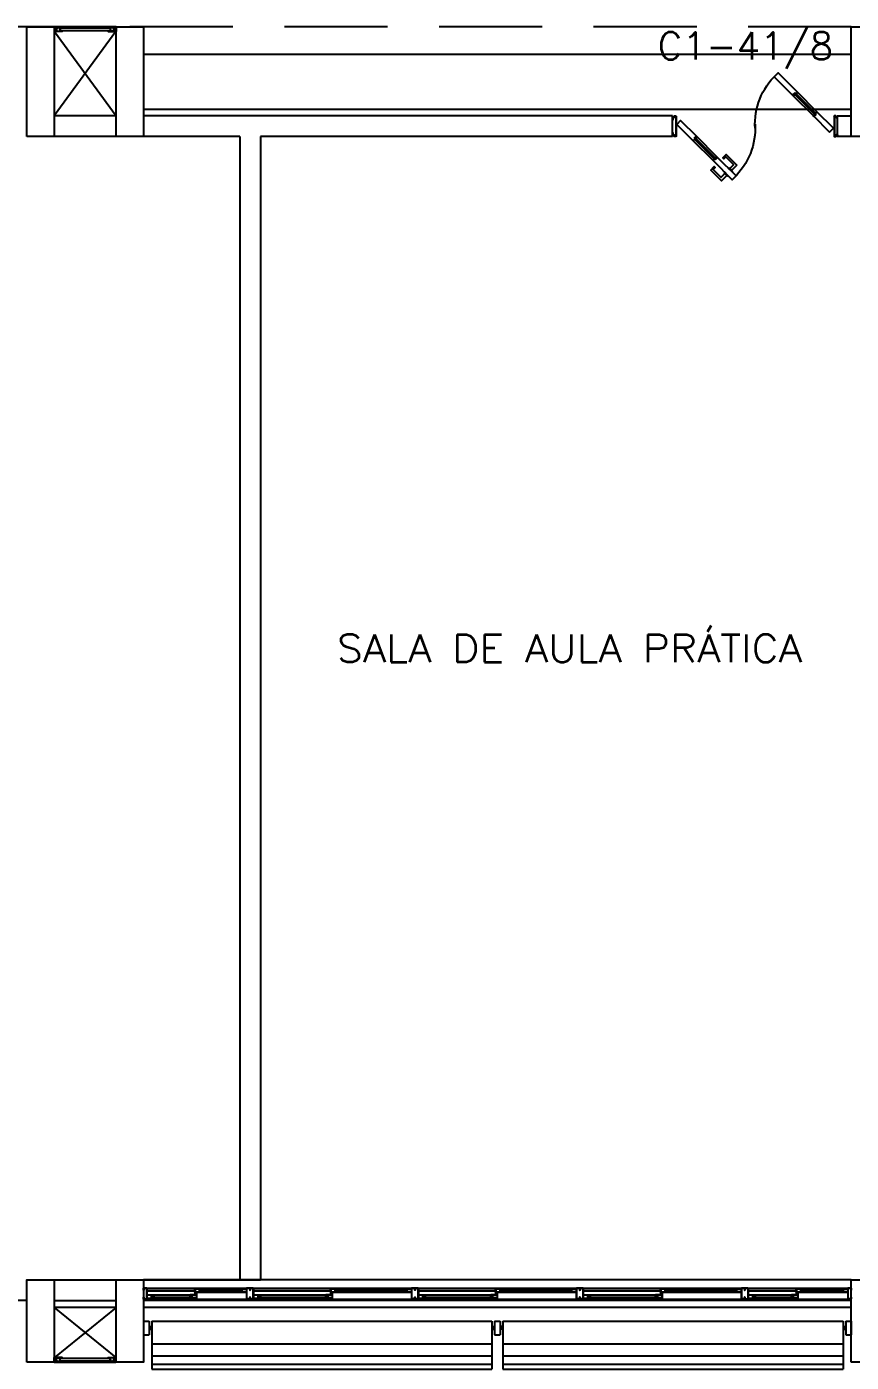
# Model space of a CAD drawing. Header units: millimetres. Extents: x 1887 to 2405, y 1100 to 1335.
# Drawn here: x 2111.56 to 2117.56, y 1165 to 1174.72 of the extents above; entities that cross this region are included whole.
import ezdxf

# ---------------------------------------------------------------- set-up
doc = ezdxf.new("R2010")
doc.units = ezdxf.units.MM
doc.linetypes.add('HIDDEN', pattern=[0.375, 0.25, -0.125])
for name, color, linetype in [('AR- ALV1', 235, 'Continuous'), ('AR-ALV', 2, 'Continuous'), ('AR-BRISES', 1, 'Continuous'), ('AR-ESQ', 1, 'Continuous'), ('AR-ESQ-V', 1, 'Continuous'), ('AR-ESTC', 3, 'Continuous'), ('AR-PEITORIL', 1, 'Continuous'), ('AR-PORTA', 1, 'Continuous'), ('AR-PROJ', 1, 'HIDDEN'), ('AR-SHAFT', 1, 'Continuous'), ('BR-LINHAS', 1, 'Continuous'), ('BR-MONTANTE', 242, 'Continuous'), ('BR-PAINEL', 1, 'Continuous'), ('BR-SUPORTE', 1, 'Continuous'), ('DT-ESQ-BAGUETE-C', 2, 'Continuous'), ('DT-ESQ-BAGUETE-V', 1, 'Continuous'), ('DT-ESQ-CHAPA DOBRADA-V', 1, 'Continuous'), ('DT-ESQ-PERFIL CADEIRA-C', 2, 'Continuous'), ('DT-ESQ-PERFIL CADEIRA-V', 1, 'Continuous'), ('DT-ESQ-PERFIL U SIMPLES-C', 2, 'Continuous'), ('DT-ESQ-PERFIL U-C', 2, 'Continuous'), ('DT-ESQ-PERFIL U-V', 1, 'Continuous'), ('DT-ESQ-VENEZIANA-C', 2, 'Continuous'), ('DT-ESQ-VENEZIANA-V', 2, 'Continuous'), ('DT-ESQ-VIDRO-C', 2, 'Continuous'), ('ENDEREÇO', 2, 'Continuous'), ('maçaneta', 1, 'Continuous'), ('mov', 1, 'Continuous'), ('PM-PERFIL U-C', 2, 'Continuous'), ('PM-VIDRO', 1, 'Continuous'), ('pm1', 2, 'Continuous'), ('pm2', 2, 'Continuous'), ('TEXTO', 2, 'Continuous')]:
    doc.layers.add(name, color=color, linetype=linetype)
doc.styles.add('S16', font='simplex.shx', dxfattribs={"width": 1.1, "height": 0.16})
doc.styles.add('UNB1-100', font='simplex.shx', dxfattribs={"height": 0.2})

# ---------------------------------------------------------------- blocks, each defined once
blk = doc.blocks.new('EF40-P')
at = {"layer": 'DT-ESQ-BAGUETE-C', "color": 2, "ltscale": 0.1}
for points in [[(0.4225, -0.08), (0.409, -0.08), (0.409, -0.0785), (0.422, -0.0785, 0.414214), (0.4225, -0.078), (0.4225, -0.067, 0.414214), (0.422, -0.0665), (0.409, -0.0665), (0.409, -0.065), (0.4225, -0.065, -0.414214), (0.424, -0.0665), (0.424, -0.0785, -0.414214)], [(0.7015, -0.08), (0.715, -0.08), (0.715, -0.0785), (0.702, -0.0785, -0.414214), (0.7015, -0.078), (0.7015, -0.067, -0.414214), (0.702, -0.0665), (0.715, -0.0665), (0.715, -0.065), (0.7015, -0.065, 0.414214), (0.7, -0.0665), (0.7, -0.0785, 0.414214)], [(1.41, -0.08), (1.3965, -0.08), (1.3965, -0.0785), (1.4095, -0.0785, 0.414214), (1.41, -0.078), (1.41, -0.067, 0.414214), (1.4095, -0.0665), (1.3965, -0.0665), (1.3965, -0.065), (1.41, -0.065, -0.414214), (1.4115, -0.0665), (1.4115, -0.0785, -0.414214)], [(1.9015, -0.08), (1.915, -0.08), (1.915, -0.0785), (1.902, -0.0785, -0.414214), (1.9015, -0.078), (1.9015, -0.067, -0.414214), (1.902, -0.0665), (1.915, -0.0665), (1.915, -0.065), (1.9015, -0.065, 0.414214), (1.9, -0.0665), (1.9, -0.0785, 0.414214)], [(2.61, -0.08), (2.5965, -0.08), (2.5965, -0.0785), (2.6095, -0.0785, 0.414214), (2.61, -0.078), (2.61, -0.067, 0.414214), (2.6095, -0.0665), (2.5965, -0.0665), (2.5965, -0.065), (2.61, -0.065, -0.414214), (2.6115, -0.0665), (2.6115, -0.0785, -0.414214)], [(3.1015, -0.08), (3.115, -0.08), (3.115, -0.0785), (3.102, -0.0785, -0.414214), (3.1015, -0.078), (3.1015, -0.067, -0.414214), (3.102, -0.0665), (3.115, -0.0665), (3.115, -0.065), (3.1015, -0.065, 0.414214), (3.1, -0.0665), (3.1, -0.0785, 0.414214)], [(3.81, -0.08), (3.7965, -0.08), (3.7965, -0.0785), (3.8095, -0.0785, 0.414214), (3.81, -0.078), (3.81, -0.067, 0.414214), (3.8095, -0.0665), (3.7965, -0.0665), (3.7965, -0.065), (3.81, -0.065, -0.414214), (3.8115, -0.0665), (3.8115, -0.0785, -0.414214)], [(4.3015, -0.08), (4.315, -0.08), (4.315, -0.0785), (4.302, -0.0785, -0.414214), (4.3015, -0.078), (4.3015, -0.067, -0.414214), (4.302, -0.0665), (4.315, -0.0665), (4.315, -0.065), (4.3015, -0.065, 0.414214), (4.3, -0.0665), (4.3, -0.0785, 0.414214)], [(4.7975, -0.08), (4.784, -0.08), (4.784, -0.0785), (4.797, -0.0785, 0.414214), (4.7975, -0.078), (4.7975, -0.067, 0.414214), (4.797, -0.0665), (4.784, -0.0665), (4.784, -0.065), (4.7975, -0.065, -0.414214), (4.799, -0.0665), (4.799, -0.0785, -0.414214)], [(5.0765, -0.08), (5.09, -0.08), (5.09, -0.0785), (5.077, -0.0785, -0.414214), (5.0765, -0.078), (5.0765, -0.067, -0.414214), (5.077, -0.0665), (5.09, -0.0665), (5.09, -0.065), (5.0765, -0.065, 0.414214), (5.075, -0.0665), (5.075, -0.0785, 0.414214)], [(0.0735, -0.125), (0.06, -0.125), (0.06, -0.1235), (0.073, -0.1235, 0.414214), (0.0735, -0.123), (0.0735, -0.112, 0.414214), (0.073, -0.1115), (0.06, -0.1115), (0.06, -0.11), (0.0735, -0.11, -0.414214), (0.075, -0.1115), (0.075, -0.1235, -0.414214)], [(0.339, -0.125), (0.3525, -0.125), (0.3525, -0.1235), (0.3395, -0.1235, -0.414214), (0.339, -0.123), (0.339, -0.112, -0.414214), (0.3395, -0.1115), (0.3525, -0.1115), (0.3525, -0.11), (0.339, -0.11, 0.414214), (0.3375, -0.1115), (0.3375, -0.1235, 0.414214)], [(0.8485, -0.125), (0.835, -0.125), (0.835, -0.1235), (0.848, -0.1235, 0.414214), (0.8485, -0.123), (0.8485, -0.112, 0.414214), (0.848, -0.1115), (0.835, -0.1115), (0.835, -0.11), (0.8485, -0.11, -0.414214), (0.85, -0.1115), (0.85, -0.1235, -0.414214)], [(1.3265, -0.125), (1.34, -0.125), (1.34, -0.1235), (1.327, -0.1235, -0.414214), (1.3265, -0.123), (1.3265, -0.112, -0.414214), (1.327, -0.1115), (1.34, -0.1115), (1.34, -0.11), (1.3265, -0.11, 0.414214), (1.325, -0.1115), (1.325, -0.1235, 0.414214)], [(2.0485, -0.125), (2.035, -0.125), (2.035, -0.1235), (2.048, -0.1235, 0.414214), (2.0485, -0.123), (2.0485, -0.112, 0.414214), (2.048, -0.1115), (2.035, -0.1115), (2.035, -0.11), (2.0485, -0.11, -0.414214), (2.05, -0.1115), (2.05, -0.1235, -0.414214)], [(2.5265, -0.125), (2.54, -0.125), (2.54, -0.1235), (2.527, -0.1235, -0.414214), (2.5265, -0.123), (2.5265, -0.112, -0.414214), (2.527, -0.1115), (2.54, -0.1115), (2.54, -0.11), (2.5265, -0.11, 0.414214), (2.525, -0.1115), (2.525, -0.1235, 0.414214)], [(3.2485, -0.125), (3.235, -0.125), (3.235, -0.1235), (3.248, -0.1235, 0.414214), (3.2485, -0.123), (3.2485, -0.112, 0.414214), (3.248, -0.1115), (3.235, -0.1115), (3.235, -0.11), (3.2485, -0.11, -0.414214), (3.25, -0.1115), (3.25, -0.1235, -0.414214)], [(3.7265, -0.125), (3.74, -0.125), (3.74, -0.1235), (3.727, -0.1235, -0.414214), (3.7265, -0.123), (3.7265, -0.112, -0.414214), (3.727, -0.1115), (3.74, -0.1115), (3.74, -0.11), (3.7265, -0.11, 0.414214), (3.725, -0.1115), (3.725, -0.1235, 0.414214)], [(4.4485, -0.125), (4.435, -0.125), (4.435, -0.1235), (4.448, -0.1235, 0.414214), (4.4485, -0.123), (4.4485, -0.112, 0.414214), (4.448, -0.1115), (4.435, -0.1115), (4.435, -0.11), (4.4485, -0.11, -0.414214), (4.45, -0.1115), (4.45, -0.1235, -0.414214)], [(4.714, -0.125), (4.7275, -0.125), (4.7275, -0.1235), (4.7145, -0.1235, -0.414214), (4.714, -0.123), (4.714, -0.112, -0.414214), (4.7145, -0.1115), (4.7275, -0.1115), (4.7275, -0.11), (4.714, -0.11, 0.414214), (4.7125, -0.1115), (4.7125, -0.1235, 0.414214)]]:
    blk.add_lwpolyline(points, format="xyb", close=True, dxfattribs=at)
at = {"layer": 'DT-ESQ-BAGUETE-V', "ltscale": 0.1}
for p, q in [((0.4225, -0.065), (0.7015, -0.065)), ((1.41, -0.065), (1.9015, -0.065)), ((2.61, -0.065), (3.1015, -0.065)), ((3.81, -0.065), (4.3015, -0.065)), ((4.7975, -0.065), (5.0765, -0.065))]:
    blk.add_line(p, q, dxfattribs=at)
at = {"layer": 'DT-ESQ-BAGUETE-V', "color": 1, "ltscale": 0.1}
for p, q in [((0.0735, -0.11), (0.339, -0.11)), ((0.8485, -0.11), (1.3265, -0.11)), ((2.0485, -0.11), (2.5265, -0.11)), ((3.2485, -0.11), (3.7265, -0.11)), ((4.4485, -0.11), (4.714, -0.11))]:
    blk.add_line(p, q, dxfattribs=at)
at = {"layer": 'DT-ESQ-CHAPA DOBRADA-V', "ltscale": 0.1}
for p, q in [((0.025, -0.077), (0.374, -0.077)), ((0.025, -0.08), (0.374, -0.08)), ((0.8, -0.077), (1.3615, -0.077)), ((0.8, -0.08), (1.3615, -0.08)), ((4.4, -0.077), (4.749, -0.077)), ((4.4, -0.08), (4.749, -0.08))]:
    blk.add_line(p, q, dxfattribs=at)
at = {"layer": 'DT-ESQ-CHAPA DOBRADA-V', "color": 1, "ltscale": 0.1}
for p, q in [((2, -0.077), (2.5615, -0.077)), ((2, -0.08), (2.5615, -0.08)), ((3.2, -0.077), (3.7615, -0.077)), ((3.2, -0.08), (3.7615, -0.08))]:
    blk.add_line(p, q, dxfattribs=at)
at = {"layer": 'DT-ESQ-PERFIL CADEIRA-C', "color": 2, "ltscale": 0.1}
for p, q in [((0.376, -0.0885), (0.4225, -0.0885)), ((0.75, -0.0885), (0.7015, -0.0885)), ((1.3635, -0.0885), (1.41, -0.0885)), ((1.95, -0.0885), (1.9015, -0.0885)), ((2.5635, -0.0885), (2.61, -0.0885)), ((3.15, -0.0885), (3.1015, -0.0885)), ((3.7635, -0.0885), (3.81, -0.0885)), ((4.35, -0.0885), (4.3015, -0.0885)), ((4.751, -0.0885), (4.7975, -0.0885)), ((5.125, -0.0885), (5.0765, -0.0885)), ((0.025, -0.1335), (0.0735, -0.1335)), ((0.3855, -0.1335), (0.339, -0.1335)), ((0.8, -0.1335), (0.8485, -0.1335)), ((1.373, -0.1335), (1.3265, -0.1335)), ((2, -0.1335), (2.0485, -0.1335)), ((2.573, -0.1335), (2.5265, -0.1335)), ((3.2, -0.1335), (3.2485, -0.1335)), ((3.773, -0.1335), (3.7265, -0.1335)), ((4.7605, -0.1335), (4.714, -0.1335))]:
    blk.add_line(p, q, dxfattribs=at)
at = {"layer": 'DT-ESQ-PERFIL CADEIRA-C', "ltscale": 0.1}
blk.add_line((4.4, -0.1335), (4.4485, -0.1335), dxfattribs=at)
at = {"layer": 'DT-ESQ-PERFIL CADEIRA-C', "color": 2, "ltscale": 0.1}
for points in [[(0.4225, -0.087, -1), (0.4225, -0.09), (0.376, -0.09, -0.414214), (0.374, -0.088), (0.374, -0.067, -0.414214), (0.376, -0.065), (0.4075, -0.065, -0.414214), (0.409, -0.0665), (0.409, -0.087)], [(0.409, -0.0885, -0.198913), (0.4079, -0.0881, -0.198913), (0.4075, -0.087), (0.4075, -0.067, 0.414214), (0.407, -0.0665), (0.376, -0.0665, 0.414214), (0.3755, -0.067), (0.3755, -0.088, 0.414214), (0.376, -0.0885)], [(0.7015, -0.09), (0.75, -0.09), (0.75, -0.0885), (0.715, -0.0885, 0.198912), (0.7161, -0.0881, 0.198913), (0.7165, -0.087), (0.7165, -0.067, -0.414214), (0.717, -0.0665), (0.75, -0.0665), (0.75, -0.065), (0.7165, -0.065, 0.414214), (0.715, -0.0665), (0.715, -0.0785), (0.715, -0.08), (0.715, -0.087), (0.7015, -0.087, 1)], [(1.41, -0.087, -1), (1.41, -0.09), (1.3635, -0.09, -0.414214), (1.3615, -0.088), (1.3615, -0.067, -0.414214), (1.3635, -0.065), (1.395, -0.065, -0.414214), (1.3965, -0.0665), (1.3965, -0.087)], [(1.3965, -0.0885, -0.198913), (1.3954, -0.0881, -0.198913), (1.395, -0.087), (1.395, -0.067, 0.414214), (1.3945, -0.0665), (1.3635, -0.0665, 0.414214), (1.363, -0.067), (1.363, -0.088, 0.414214), (1.3635, -0.0885)], [(1.9015, -0.09), (1.95, -0.09), (1.95, -0.0885), (1.915, -0.0885, 0.198912), (1.9161, -0.0881, 0.198913), (1.9165, -0.087), (1.9165, -0.067, -0.414214), (1.917, -0.0665), (1.95, -0.0665), (1.95, -0.065), (1.9165, -0.065, 0.414214), (1.915, -0.0665), (1.915, -0.0785), (1.915, -0.08), (1.915, -0.087), (1.9015, -0.087, 1)], [(2.61, -0.087, -1), (2.61, -0.09), (2.5635, -0.09, -0.414214), (2.5615, -0.088), (2.5615, -0.067, -0.414214), (2.5635, -0.065), (2.595, -0.065, -0.414214), (2.5965, -0.0665), (2.5965, -0.087)], [(2.5965, -0.0885, -0.198913), (2.5954, -0.0881, -0.198913), (2.595, -0.087), (2.595, -0.067, 0.414214), (2.5945, -0.0665), (2.5635, -0.0665, 0.414214), (2.563, -0.067), (2.563, -0.088, 0.414214), (2.5635, -0.0885)], [(3.1015, -0.09), (3.15, -0.09), (3.15, -0.0885), (3.115, -0.0885, 0.198912), (3.1161, -0.0881, 0.198913), (3.1165, -0.087), (3.1165, -0.067, -0.414214), (3.117, -0.0665), (3.15, -0.0665), (3.15, -0.065), (3.1165, -0.065, 0.414214), (3.115, -0.0665), (3.115, -0.0785), (3.115, -0.08), (3.115, -0.087), (3.1015, -0.087, 1)], [(3.81, -0.087, -1), (3.81, -0.09), (3.7635, -0.09, -0.414214), (3.7615, -0.088), (3.7615, -0.067, -0.414214), (3.7635, -0.065), (3.795, -0.065, -0.414214), (3.7965, -0.0665), (3.7965, -0.087)], [(3.7965, -0.0885, -0.198913), (3.7954, -0.0881, -0.198913), (3.795, -0.087), (3.795, -0.067, 0.414214), (3.7945, -0.0665), (3.7635, -0.0665, 0.414214), (3.763, -0.067), (3.763, -0.088, 0.414214), (3.7635, -0.0885)], [(4.3015, -0.09), (4.35, -0.09), (4.35, -0.0885), (4.315, -0.0885, 0.198912), (4.3161, -0.0881, 0.198913), (4.3165, -0.087), (4.3165, -0.067, -0.414214), (4.317, -0.0665), (4.35, -0.0665), (4.35, -0.065), (4.3165, -0.065, 0.414214), (4.315, -0.0665), (4.315, -0.0785), (4.315, -0.08), (4.315, -0.087), (4.3015, -0.087, 1)], [(4.7975, -0.087, -1), (4.7975, -0.09), (4.751, -0.09, -0.414214), (4.749, -0.088), (4.749, -0.067, -0.414214), (4.751, -0.065), (4.7825, -0.065, -0.414214), (4.784, -0.0665), (4.784, -0.087)], [(4.784, -0.0885, -0.198913), (4.7829, -0.0881, -0.198913), (4.7825, -0.087), (4.7825, -0.067, 0.414214), (4.782, -0.0665), (4.751, -0.0665, 0.414214), (4.7505, -0.067), (4.7505, -0.088, 0.414214), (4.751, -0.0885)], [(5.0765, -0.09), (5.125, -0.09), (5.125, -0.0885), (5.09, -0.0885, 0.198912), (5.0911, -0.0881, 0.198913), (5.0915, -0.087), (5.0915, -0.067, -0.414214), (5.092, -0.0665), (5.125, -0.0665), (5.125, -0.065), (5.0915, -0.065, 0.414214), (5.09, -0.0665), (5.09, -0.0785), (5.09, -0.08), (5.09, -0.087), (5.0765, -0.087, 1)], [(0.0735, -0.135), (0.025, -0.135), (0.025, -0.1335), (0.06, -0.1335, -0.198912), (0.0589, -0.1331, -0.198913), (0.0585, -0.132), (0.0585, -0.112, 0.414214), (0.058, -0.1115), (0.025, -0.1115), (0.025, -0.11), (0.0585, -0.11, -0.414214), (0.06, -0.1115), (0.06, -0.1235), (0.06, -0.125), (0.06, -0.132), (0.0735, -0.132, -1)], [(0.339, -0.132, 1), (0.339, -0.135), (0.3855, -0.135, 0.414214), (0.3875, -0.133), (0.3875, -0.112, 0.414214), (0.3855, -0.11), (0.354, -0.11, 0.414214), (0.3525, -0.1115), (0.3525, -0.132)], [(0.3525, -0.1335, 0.198913), (0.3536, -0.1331, 0.198913), (0.354, -0.132), (0.354, -0.112, -0.414214), (0.3545, -0.1115), (0.3855, -0.1115, -0.414214), (0.386, -0.112), (0.386, -0.133, -0.414214), (0.3855, -0.1335)], [(0.8485, -0.135), (0.8, -0.135), (0.8, -0.1335), (0.835, -0.1335, -0.198912), (0.8339, -0.1331, -0.198913), (0.8335, -0.132), (0.8335, -0.112, 0.414214), (0.833, -0.1115), (0.8, -0.1115), (0.8, -0.11), (0.8335, -0.11, -0.414214), (0.835, -0.1115), (0.835, -0.1235), (0.835, -0.125), (0.835, -0.132), (0.8485, -0.132, -1)], [(1.3265, -0.132, 1), (1.3265, -0.135), (1.373, -0.135, 0.414214), (1.375, -0.133), (1.375, -0.112, 0.414214), (1.373, -0.11), (1.3415, -0.11, 0.414214), (1.34, -0.1115), (1.34, -0.132)], [(1.34, -0.1335, 0.198913), (1.3411, -0.1331, 0.198913), (1.3415, -0.132), (1.3415, -0.112, -0.414214), (1.342, -0.1115), (1.373, -0.1115, -0.414214), (1.3735, -0.112), (1.3735, -0.133, -0.414214), (1.373, -0.1335)], [(2.0485, -0.135), (2, -0.135), (2, -0.1335), (2.035, -0.1335, -0.198912), (2.0339, -0.1331, -0.198913), (2.0335, -0.132), (2.0335, -0.112, 0.414214), (2.033, -0.1115), (2, -0.1115), (2, -0.11), (2.0335, -0.11, -0.414214), (2.035, -0.1115), (2.035, -0.1235), (2.035, -0.125), (2.035, -0.132), (2.0485, -0.132, -1)], [(2.5265, -0.132, 1), (2.5265, -0.135), (2.573, -0.135, 0.414214), (2.575, -0.133), (2.575, -0.112, 0.414214), (2.573, -0.11), (2.5415, -0.11, 0.414214), (2.54, -0.1115), (2.54, -0.132)], [(2.54, -0.1335, 0.198913), (2.5411, -0.1331, 0.198913), (2.5415, -0.132), (2.5415, -0.112, -0.414214), (2.542, -0.1115), (2.573, -0.1115, -0.414214), (2.5735, -0.112), (2.5735, -0.133, -0.414214), (2.573, -0.1335)], [(3.2485, -0.135), (3.2, -0.135), (3.2, -0.1335), (3.235, -0.1335, -0.198912), (3.2339, -0.1331, -0.198913), (3.2335, -0.132), (3.2335, -0.112, 0.414214), (3.233, -0.1115), (3.2, -0.1115), (3.2, -0.11), (3.2335, -0.11, -0.414214), (3.235, -0.1115), (3.235, -0.1235), (3.235, -0.125), (3.235, -0.132), (3.2485, -0.132, -1)], [(3.7265, -0.132, 1), (3.7265, -0.135), (3.773, -0.135, 0.414214), (3.775, -0.133), (3.775, -0.112, 0.414214), (3.773, -0.11), (3.7415, -0.11, 0.414214), (3.74, -0.1115), (3.74, -0.132)], [(3.74, -0.1335, 0.198913), (3.7411, -0.1331, 0.198913), (3.7415, -0.132), (3.7415, -0.112, -0.414214), (3.742, -0.1115), (3.773, -0.1115, -0.414214), (3.7735, -0.112), (3.7735, -0.133, -0.414214), (3.773, -0.1335)], [(4.4485, -0.135), (4.4, -0.135), (4.4, -0.1335), (4.435, -0.1335, -0.198912), (4.4339, -0.1331, -0.198913), (4.4335, -0.132), (4.4335, -0.112, 0.414214), (4.433, -0.1115), (4.4, -0.1115), (4.4, -0.11), (4.4335, -0.11, -0.414214), (4.435, -0.1115), (4.435, -0.1235), (4.435, -0.125), (4.435, -0.132), (4.4485, -0.132, -1)], [(4.714, -0.132, 1), (4.714, -0.135), (4.7605, -0.135, 0.414214), (4.7625, -0.133), (4.7625, -0.112, 0.414214), (4.7605, -0.11), (4.729, -0.11, 0.414214), (4.7275, -0.1115), (4.7275, -0.132)], [(4.7275, -0.1335, 0.198913), (4.7286, -0.1331, 0.198913), (4.729, -0.132), (4.729, -0.112, -0.414214), (4.7295, -0.1115), (4.7605, -0.1115, -0.414214), (4.761, -0.112), (4.761, -0.133, -0.414214), (4.7605, -0.1335)]]:
    blk.add_lwpolyline(points, format="xyb", close=True, dxfattribs=at)
at = {"layer": 'DT-ESQ-PERFIL CADEIRA-V', "ltscale": 0.1}
for p, q in [((0.4075, -0.09), (0.7015, -0.09)), ((1.395, -0.09), (1.9015, -0.09))]:
    blk.add_line(p, q, dxfattribs=at)
at = {"layer": 'DT-ESQ-PERFIL CADEIRA-V', "color": 1, "ltscale": 0.1}
for p, q in [((2.595, -0.09), (3.1015, -0.09)), ((3.795, -0.09), (4.3015, -0.09)), ((4.7825, -0.09), (5.0765, -0.09)), ((0.0735, -0.135), (0.339, -0.135)), ((0.8485, -0.135), (1.3265, -0.135)), ((2.0485, -0.135), (2.5265, -0.135)), ((4.4485, -0.135), (4.714, -0.135))]:
    blk.add_line(p, q, dxfattribs=at)
at = {"layer": 'DT-ESQ-PERFIL CADEIRA-V', "color": 2, "ltscale": 0.1}
blk.add_line((3.2485, -0.135), (3.7265, -0.135), dxfattribs=at)
at = {"layer": 'DT-ESQ-PERFIL U SIMPLES-C', "color": 2, "ltscale": 0.1}
for points in [[(0.376, -0.102), (0.384, -0.102), (0.384, -0.1005), (0.376, -0.1005, -0.414214), (0.3755, -0.1), (0.3755, -0.092, -0.414214), (0.376, -0.0915), (0.384, -0.0915), (0.384, -0.09), (0.376, -0.09, 0.414214), (0.374, -0.092), (0.374, -0.1, 0.414214)], [(1.3635, -0.102), (1.3715, -0.102), (1.3715, -0.1005), (1.3635, -0.1005, -0.414214), (1.363, -0.1), (1.363, -0.092, -0.414214), (1.3635, -0.0915), (1.3715, -0.0915), (1.3715, -0.09), (1.3635, -0.09, 0.414214), (1.3615, -0.092), (1.3615, -0.1, 0.414214)], [(2.5635, -0.102), (2.5715, -0.102), (2.5715, -0.1005), (2.5635, -0.1005, -0.414214), (2.563, -0.1), (2.563, -0.092, -0.414214), (2.5635, -0.0915), (2.5715, -0.0915), (2.5715, -0.09), (2.5635, -0.09, 0.414214), (2.5615, -0.092), (2.5615, -0.1, 0.414214)], [(3.7635, -0.102), (3.7715, -0.102), (3.7715, -0.1005), (3.7635, -0.1005, -0.414214), (3.763, -0.1), (3.763, -0.092, -0.414214), (3.7635, -0.0915), (3.7715, -0.0915), (3.7715, -0.09), (3.7635, -0.09, 0.414214), (3.7615, -0.092), (3.7615, -0.1, 0.414214)], [(4.751, -0.102), (4.759, -0.102), (4.759, -0.1005), (4.751, -0.1005, -0.414214), (4.7505, -0.1), (4.7505, -0.092, -0.414214), (4.751, -0.0915), (4.759, -0.0915), (4.759, -0.09), (4.751, -0.09, 0.414214), (4.749, -0.092), (4.749, -0.1, 0.414214)], [(0.3855, -0.098), (0.3775, -0.098), (0.3775, -0.0995), (0.3855, -0.0995, -0.414214), (0.386, -0.1), (0.386, -0.108, -0.414214), (0.3855, -0.1085), (0.3775, -0.1085), (0.3775, -0.11), (0.3855, -0.11, 0.414214), (0.3875, -0.108), (0.3875, -0.1, 0.414214)], [(1.373, -0.098), (1.365, -0.098), (1.365, -0.0995), (1.373, -0.0995, -0.414214), (1.3735, -0.1), (1.3735, -0.108, -0.414214), (1.373, -0.1085), (1.365, -0.1085), (1.365, -0.11), (1.373, -0.11, 0.414214), (1.375, -0.108), (1.375, -0.1, 0.414214)], [(2.573, -0.098), (2.565, -0.098), (2.565, -0.0995), (2.573, -0.0995, -0.414214), (2.5735, -0.1), (2.5735, -0.108, -0.414214), (2.573, -0.1085), (2.565, -0.1085), (2.565, -0.11), (2.573, -0.11, 0.414214), (2.575, -0.108), (2.575, -0.1, 0.414214)], [(3.773, -0.098), (3.765, -0.098), (3.765, -0.0995), (3.773, -0.0995, -0.414214), (3.7735, -0.1), (3.7735, -0.108, -0.414214), (3.773, -0.1085), (3.765, -0.1085), (3.765, -0.11), (3.773, -0.11, 0.414214), (3.775, -0.108), (3.775, -0.1, 0.414214)], [(4.7605, -0.098), (4.7525, -0.098), (4.7525, -0.0995), (4.7605, -0.0995, -0.414214), (4.761, -0.1), (4.761, -0.108, -0.414214), (4.7605, -0.1085), (4.7525, -0.1085), (4.7525, -0.11), (4.7605, -0.11, 0.414214), (4.7625, -0.108), (4.7625, -0.1, 0.414214)]]:
    blk.add_lwpolyline(points, format="xyb", close=True, dxfattribs=at)
at = {"layer": 'DT-ESQ-PERFIL U-C', "color": 2, "ltscale": 0.1}
for points in [[(0, -0.0615, -0.414214), (0.0015, -0.06), (0.0235, -0.06, -0.414214), (0.025, -0.0615), (0.025, -0.1385, -0.414214), (0.0235, -0.14), (0.0015, -0.14, -0.414214), (0, -0.1385), (0, -0.125), (0.0015, -0.125), (0.0015, -0.138, 0.414214), (0.002, -0.1385), (0.023, -0.1385, 0.414214), (0.0235, -0.138), (0.0235, -0.062, 0.414214), (0.023, -0.0615), (0.002, -0.0615, 0.414214), (0.0015, -0.062), (0.0015, -0.075), (0, -0.075)], [(0.775, -0.0615, 0.414214), (0.7735, -0.06), (0.7515, -0.06, 0.414214), (0.75, -0.0615), (0.75, -0.1385, 0.414214), (0.7515, -0.14), (0.7735, -0.14, 0.414214), (0.775, -0.1385), (0.775, -0.125), (0.7735, -0.125), (0.7735, -0.138, -0.414214), (0.773, -0.1385), (0.752, -0.1385, -0.414214), (0.7515, -0.138), (0.7515, -0.062, -0.414214), (0.752, -0.0615), (0.773, -0.0615, -0.414214), (0.7735, -0.062), (0.7735, -0.075), (0.775, -0.075)], [(0.775, -0.0615, -0.414214), (0.7765, -0.06), (0.7985, -0.06, -0.414214), (0.8, -0.0615), (0.8, -0.1385, -0.414214), (0.7985, -0.14), (0.7765, -0.14, -0.414214), (0.775, -0.1385), (0.775, -0.125), (0.7765, -0.125), (0.7765, -0.138, 0.414214), (0.777, -0.1385), (0.798, -0.1385, 0.414214), (0.7985, -0.138), (0.7985, -0.062, 0.414214), (0.798, -0.0615), (0.777, -0.0615, 0.414214), (0.7765, -0.062), (0.7765, -0.075), (0.775, -0.075)], [(1.975, -0.0615, 0.414214), (1.9735, -0.06), (1.9515, -0.06, 0.414214), (1.95, -0.0615), (1.95, -0.1385, 0.414214), (1.9515, -0.14), (1.9735, -0.14, 0.414214), (1.975, -0.1385), (1.975, -0.125), (1.9735, -0.125), (1.9735, -0.138, -0.414214), (1.973, -0.1385), (1.952, -0.1385, -0.414214), (1.9515, -0.138), (1.9515, -0.062, -0.414214), (1.952, -0.0615), (1.973, -0.0615, -0.414214), (1.9735, -0.062), (1.9735, -0.075), (1.975, -0.075)], [(1.975, -0.0615, -0.414214), (1.9765, -0.06), (1.9985, -0.06, -0.414214), (2, -0.0615), (2, -0.1385, -0.414214), (1.9985, -0.14), (1.9765, -0.14, -0.414214), (1.975, -0.1385), (1.975, -0.125), (1.9765, -0.125), (1.9765, -0.138, 0.414214), (1.977, -0.1385), (1.998, -0.1385, 0.414214), (1.9985, -0.138), (1.9985, -0.062, 0.414214), (1.998, -0.0615), (1.977, -0.0615, 0.414214), (1.9765, -0.062), (1.9765, -0.075), (1.975, -0.075)], [(3.175, -0.0615, 0.414214), (3.1735, -0.06), (3.1515, -0.06, 0.414214), (3.15, -0.0615), (3.15, -0.1385, 0.414214), (3.1515, -0.14), (3.1735, -0.14, 0.414214), (3.175, -0.1385), (3.175, -0.125), (3.1735, -0.125), (3.1735, -0.138, -0.414214), (3.173, -0.1385), (3.152, -0.1385, -0.414214), (3.1515, -0.138), (3.1515, -0.062, -0.414214), (3.152, -0.0615), (3.173, -0.0615, -0.414214), (3.1735, -0.062), (3.1735, -0.075), (3.175, -0.075)], [(3.175, -0.0615, -0.414214), (3.1765, -0.06), (3.1985, -0.06, -0.414214), (3.2, -0.0615), (3.2, -0.1385, -0.414214), (3.1985, -0.14), (3.1765, -0.14, -0.414214), (3.175, -0.1385), (3.175, -0.125), (3.1765, -0.125), (3.1765, -0.138, 0.414214), (3.177, -0.1385), (3.198, -0.1385, 0.414214), (3.1985, -0.138), (3.1985, -0.062, 0.414214), (3.198, -0.0615), (3.177, -0.0615, 0.414214), (3.1765, -0.062), (3.1765, -0.075), (3.175, -0.075)], [(4.375, -0.0615, 0.414214), (4.3735, -0.06), (4.3515, -0.06, 0.414214), (4.35, -0.0615), (4.35, -0.1385, 0.414214), (4.3515, -0.14), (4.3735, -0.14, 0.414214), (4.375, -0.1385), (4.375, -0.125), (4.3735, -0.125), (4.3735, -0.138, -0.414214), (4.373, -0.1385), (4.352, -0.1385, -0.414214), (4.3515, -0.138), (4.3515, -0.062, -0.414214), (4.352, -0.0615), (4.373, -0.0615, -0.414214), (4.3735, -0.062), (4.3735, -0.075), (4.375, -0.075)], [(4.375, -0.0615, -0.414214), (4.3765, -0.06), (4.3985, -0.06, -0.414214), (4.4, -0.0615), (4.4, -0.1385, -0.414214), (4.3985, -0.14), (4.3765, -0.14, -0.414214), (4.375, -0.1385), (4.375, -0.125), (4.3765, -0.125), (4.3765, -0.138, 0.414214), (4.377, -0.1385), (4.398, -0.1385, 0.414214), (4.3985, -0.138), (4.3985, -0.062, 0.414214), (4.398, -0.0615), (4.377, -0.0615, 0.414214), (4.3765, -0.062), (4.3765, -0.075), (4.375, -0.075)], [(5.15, -0.0615, 0.414214), (5.1485, -0.06), (5.1265, -0.06, 0.414214), (5.125, -0.0615), (5.125, -0.1385, 0.414214), (5.1265, -0.14), (5.1485, -0.14, 0.414214), (5.15, -0.1385), (5.15, -0.125), (5.1485, -0.125), (5.1485, -0.138, -0.414214), (5.148, -0.1385), (5.127, -0.1385, -0.414214), (5.1265, -0.138), (5.1265, -0.062, -0.414214), (5.127, -0.0615), (5.148, -0.0615, -0.414214), (5.1485, -0.062), (5.1485, -0.075), (5.15, -0.075)]]:
    blk.add_lwpolyline(points, format="xyb", close=True, dxfattribs=at)
at = {"layer": 'DT-ESQ-PERFIL U-V', "color": 1, "ltscale": 0.1}
for p, q in [((0.0235, -0.06), (0.7515, -0.06)), ((0.7985, -0.06), (1.9515, -0.06)), ((1.9985, -0.06), (3.1515, -0.06)), ((4.3985, -0.06), (5.1265, -0.06)), ((0.0235, -0.14), (0.7515, -0.14)), ((0.7985, -0.14), (1.9515, -0.14)), ((1.9985, -0.14), (3.1515, -0.14)), ((4.3985, -0.14), (5.1265, -0.14))]:
    blk.add_line(p, q, dxfattribs=at)
at = {"layer": 'DT-ESQ-PERFIL U-V', "ltscale": 0.1}
for p, q in [((3.1985, -0.06), (4.3515, -0.06)), ((3.1985, -0.14), (4.3515, -0.14))]:
    blk.add_line(p, q, dxfattribs=at)
at = {"layer": 'DT-ESQ-VIDRO-C', "ltscale": 0.1}
for points in [[(0.7125, -0.085), (0.7125, -0.082), (0.4115, -0.082), (0.4115, -0.085)], [(1.9125, -0.085), (1.9125, -0.082), (1.399, -0.082), (1.399, -0.085)], [(3.1125, -0.085), (3.1125, -0.082), (2.599, -0.082), (2.599, -0.085)], [(4.3125, -0.085), (4.3125, -0.082), (3.799, -0.082), (3.799, -0.085)], [(5.0875, -0.085), (5.0875, -0.082), (4.7865, -0.082), (4.7865, -0.085)], [(0.063, -0.13), (0.063, -0.127), (0.3495, -0.127), (0.3495, -0.13)], [(0.838, -0.13), (0.838, -0.127), (1.337, -0.127), (1.337, -0.13)], [(2.038, -0.13), (2.038, -0.127), (2.537, -0.127), (2.537, -0.13)], [(3.238, -0.13), (3.238, -0.127), (3.737, -0.127), (3.737, -0.13)], [(4.438, -0.13), (4.438, -0.127), (4.7245, -0.127), (4.7245, -0.13)]]:
    blk.add_lwpolyline(points, close=True, dxfattribs=at)
blk = doc.blocks.new('EF01-P')
at = {"layer": 'DT-ESQ-BAGUETE-C', "ltscale": 0.1}
for points in [[(0.0015, 0.035), (0.015, 0.035), (0.015, 0.0335), (0.0015, 0.0335), (0.0015, 0.005), (0.015, 0.005), (0.015, 0.0035), (0.0015, 0.0035, -0.414214), (0, 0.005), (0, 0.0335, -0.414214)], [(0.4485, 0.035), (0.435, 0.035), (0.435, 0.0335), (0.4485, 0.0335), (0.4485, 0.005), (0.435, 0.005), (0.435, 0.0035), (0.4485, 0.0035, 0.414214), (0.45, 0.005), (0.45, 0.0335, 0.414214)]]:
    blk.add_lwpolyline(points, format="xyb", close=True, dxfattribs=at)
at = {"layer": 'DT-ESQ-PERFIL CADEIRA-C', "color": 2, "ltscale": 0.1}
for points in [[(0.01, 0.0015), (0.01, 0.003), (0.0015, 0.003, 1), (0.0015, 0), (0.015, 0, 0.414214), (0.0165, 0.0015), (0.0165, 0.0335), (0.043, 0.0335)], [(0.407, 0.0065), (0.432, 0.0065), (0.432, 0.0165), (0.4335, 0.0165), (0.4335, 0.0065, -0.414214), (0.432, 0.005), (0.407, 0.005), (0.3935, 0.005, -1), (0.3935, 0.008), (0.407, 0.008), (0.407, 0.02), (0.407, 0.032), (0.3935, 0.032, -1), (0.3935, 0.035), (0.407, 0.035), (0.4335, 0.035, -0.414214), (0.435, 0.0335), (0.435, 0.0015), (0.4485, 0.0015)]]:
    blk.add_lwpolyline(points, format="xyb", dxfattribs=at)
at = {"layer": 'DT-ESQ-PERFIL CADEIRA-C', "ltscale": 0.1}
for points in [[(0.043, 0.0065), (0.018, 0.0065), (0.018, 0.0165), (0.0165, 0.0165), (0.0165, 0.0065, 0.414214), (0.018, 0.005), (0.043, 0.005), (0.0565, 0.005, 1), (0.0565, 0.008), (0.043, 0.008), (0.043, 0.02), (0.043, 0.032), (0.0565, 0.032, 1), (0.0565, 0.035), (0.043, 0.035), (0.0165, 0.035, 0.414214), (0.015, 0.0335), (0.015, 0.0015), (0.0015, 0.0015)], [(0.0415, 0.02), (0.0415, 0.032, -0.414214), (0.043, 0.0335), (0.0565, 0.0335)], [(0.0415, 0.02), (0.0415, 0.008, 0.414214), (0.043, 0.0065), (0.0565, 0.0065)], [(0.4085, 0.02), (0.4085, 0.032, 0.414214), (0.407, 0.0335), (0.3935, 0.0335)], [(0.4085, 0.02), (0.4085, 0.008, -0.414214), (0.407, 0.0065), (0.3935, 0.0065)], [(0.44, 0.0015), (0.44, 0.003), (0.4485, 0.003, -1), (0.4485, 0), (0.435, 0, -0.414214), (0.4335, 0.0015), (0.4335, 0.0335), (0.407, 0.0335)]]:
    blk.add_lwpolyline(points, format="xyb", dxfattribs=at)
at = {"layer": 'DT-ESQ-PERFIL CADEIRA-V', "ltscale": 0.1}
blk.add_line((0.015, 0), (0.435, 0), dxfattribs=at)
at = {"layer": 'DT-ESQ-VENEZIANA-C', "ltscale": 0.1}
for p, q in [((0.043, 0.0105), (0.407, 0.0105)), ((0.043, 0.009), (0.407, 0.009))]:
    blk.add_line(p, q, dxfattribs=at)
at = {"layer": 'DT-ESQ-VENEZIANA-V', "ltscale": 0.1}
blk.add_line((0.043, 0.031), (0.407, 0.031), dxfattribs=at)
blk = doc.blocks.new('BR-MODULO1')
at = {"layer": 'BR-LINHAS'}
for p, q in [((0.06, -0.2648), (2.535, -0.2648)), ((2.615, -0.2648), (5.09, -0.2648)), ((0.06, -0.3524), (2.535, -0.3524)), ((2.615, -0.3524), (5.09, -0.3524)), ((0.06, -0.4147), (2.535, -0.4147)), ((2.615, -0.4147), (5.09, -0.4147))]:
    blk.add_line(p, q, dxfattribs=at)
at = {"layer": 'BR-MONTANTE'}
for p, q in [((0, -0.1), (0, -0.2)), ((0, -0.1), (0.04, -0.1)), ((0.04, -0.1), (0.04, -0.2)), ((2.5547, -0.1), (2.5947, -0.1)), ((2.5547, -0.1), (2.5547, -0.2)), ((2.5947, -0.1), (2.5947, -0.2)), ((5.11, -0.1), (5.11, -0.2)), ((5.11, -0.1), (5.15, -0.1)), ((5.15, -0.1), (5.15, -0.2)), ((0, -0.2), (0.04, -0.2)), ((2.5547, -0.2), (2.5947, -0.2)), ((5.11, -0.2), (5.15, -0.2))]:
    blk.add_line(p, q, dxfattribs=at)
at = {"layer": 'BR-PAINEL'}
for p, q in [((0.06, -0.1), (2.535, -0.1)), ((0.06, -0.1), (0.06, -0.45)), ((2.535, -0.1), (2.535, -0.45)), ((2.615, -0.1), (2.615, -0.45)), ((2.615, -0.1), (5.09, -0.1)), ((5.09, -0.1), (5.09, -0.45)), ((0.06, -0.45), (2.535, -0.45)), ((2.615, -0.45), (5.09, -0.45))]:
    blk.add_line(p, q, dxfattribs=at)
at = {"layer": 'BR-SUPORTE'}
for p, q in [((0.04, -0.14), (0.06, -0.14)), ((0.04, -0.16), (0.06, -0.16)), ((0.05, -0.14), (0.05, -0.16)), ((2.5347, -0.14), (2.5547, -0.14)), ((2.5347, -0.16), (2.5547, -0.16)), ((2.5447, -0.14), (2.5447, -0.16)), ((2.6147, -0.14), (2.5947, -0.14)), ((2.6147, -0.16), (2.5947, -0.16)), ((2.6047, -0.14), (2.6047, -0.16)), ((5.09, -0.14), (5.11, -0.14)), ((5.09, -0.16), (5.11, -0.16)), ((5.1, -0.14), (5.1, -0.16))]:
    blk.add_line(p, q, dxfattribs=at)
blk = doc.blocks.new('PM7B')
at = {"layer": 'maçaneta'}
for points in [[(0.7317, -0.2081), (0.7706, -0.247), (0.7848, -0.2329), (0.7576, -0.2056, -0.414214), (0.7576, -0.2035), (0.8131, -0.148), (0.8272, -0.1622), (0.8343, -0.1551), (0.8095, -0.1303)], [(0.806, -0.2824), (0.8449, -0.3213), (0.9227, -0.2435), (0.8979, -0.2187), (0.8908, -0.2258), (0.905, -0.2399), (0.8495, -0.2954, -0.414214), (0.8474, -0.2954), (0.8201, -0.2682)], [(0.8449, -0.3213), (0.806, -0.2824), (0.8201, -0.2682), (0.8474, -0.2954, 0.414214), (0.8495, -0.2954), (0.905, -0.2399), (0.8908, -0.2258), (0.8979, -0.2187), (0.9227, -0.2435)]]:
    blk.add_lwpolyline(points, format="xyb", close=True, dxfattribs=at)
for points in [[(0.7918, -0.2258), (0.7636, -0.2541), (0.7671, -0.2576), (0.7954, -0.2293)], [(0.7918, -0.2258), (0.7636, -0.2541), (0.7671, -0.2576), (0.7954, -0.2293)], [(0.8272, -0.2612), (0.7989, -0.2894), (0.7954, -0.2859), (0.8237, -0.2576)], [(0.8272, -0.2612), (0.7989, -0.2894), (0.7954, -0.2859), (0.8237, -0.2576)]]:
    blk.add_lwpolyline(points, close=True, dxfattribs=at)
at = {"layer": 'mov'}
for centre, start, end in [((0.0994, 0.0888), 356.80287, 46.39924), ((1.1006, 0.0612), 176.80287, 226.39924)]:
    blk.add_arc(centre, 0.5014, start, end, dxfattribs=at)
at = {"layer": 'PM-PERFIL U-C'}
for p, q in [((0, 0.12), (0, 0.1385)), ((0.002, 0.12), (0, 0.12)), ((0.0015, 0.14), (0.01, 0.14)), ((0.0105, 0.138), (0.002, 0.138)), ((0.002, 0.138), (0.002, 0.12)), ((0.01, 0.14), (0.01, 0.1485)), ((0.0115, 0.15), (0.0235, 0.15)), ((0.023, 0.148), (0.012, 0.148)), ((0.012, 0.148), (0.012, 0.1395)), ((0.023, 0.148), (0.023, 0.002)), ((0.025, 0.1485), (0.025, 0.0015)), ((1.175, 0.1485), (1.175, 0.0015)), ((1.1885, 0.15), (1.1765, 0.15)), ((1.177, 0.148), (1.188, 0.148)), ((1.177, 0.148), (1.177, 0.002)), ((1.188, 0.148), (1.188, 0.1395)), ((1.1895, 0.138), (1.198, 0.138)), ((1.19, 0.14), (1.19, 0.1485)), ((1.1985, 0.14), (1.19, 0.14)), ((1.198, 0.138), (1.198, 0.12)), ((1.198, 0.12), (1.2, 0.12)), ((1.2, 0.12), (1.2, 0.1385)), ((0, 0.0115), (0, 0.03)), ((0, 0.03), (0.002, 0.03)), ((0.01, 0.01), (0.0015, 0.01)), ((0.002, 0.03), (0.002, 0.012)), ((0.002, 0.012), (0.0105, 0.012)), ((0.01, 0.0015), (0.01, 0.01)), ((0.0235, 0), (0.0115, 0)), ((0.012, 0.0105), (0.012, 0.002)), ((0.012, 0.002), (0.023, 0.002)), ((1.1765, 0), (1.1885, 0)), ((1.188, 0.002), (1.177, 0.002)), ((1.188, 0.0105), (1.188, 0.002)), ((1.198, 0.012), (1.1895, 0.012)), ((1.19, 0.01), (1.1985, 0.01)), ((1.19, 0.0015), (1.19, 0.01)), ((1.198, 0.03), (1.198, 0.012)), ((1.2, 0.03), (1.198, 0.03)), ((1.2, 0.0115), (1.2, 0.03))]:
    blk.add_line(p, q, dxfattribs=at)
for centre, start, end in [((0.0015, 0.1385), 90, 180), ((0.0115, 0.1485), 90, 180), ((0.0105, 0.1395), 270, 0), ((0.0235, 0.1485), 0, 90), ((1.1765, 0.1485), 90, 180), ((1.1895, 0.1395), 180, 270), ((1.1885, 0.1485), 0, 90), ((1.1985, 0.1385), 0, 90), ((0.0015, 0.0115), 180, 270), ((0.0115, 0.0015), 180, 270), ((0.0105, 0.0105), 0, 90), ((0.0235, 0.0015), 269.93864, 0), ((1.1765, 0.0015), 180, 270.06136), ((1.1895, 0.0105), 90, 180), ((1.1885, 0.0015), 270, 0), ((1.1985, 0.0115), 270, 0)]:
    blk.add_arc(centre, 0.0015, start, end, dxfattribs=at)
at = {"layer": 'PM-VIDRO'}
for p, q in [((0.1607, 0.1707), (0.3021, 0.3122)), ((0.3092, 0.3051), (0.1677, 0.1637)), ((0.8908, -0.1551), (1.0323, -0.0137)), ((1.0393, -0.0207), (0.8979, -0.1622))]:
    blk.add_line(p, q, dxfattribs=at)
at = {"layer": 'pm1'}
for p, q in [((0.3021, 0.3122), (0.2915, 0.3228)), ((0.3021, 0.3122), (0.3092, 0.3192)), ((0.3268, 0.3016), (0.3092, 0.3192)), ((0.3162, 0.3122), (0.3092, 0.3051)), ((0.3198, 0.2945), (0.3092, 0.3051)), ((0.3268, 0.3016), (0.3198, 0.2945)), ((0.0296, 0.0609), (0.1501, 0.1813)), ((0.1783, 0.1531), (0.0579, 0.0326)), ((0.1501, 0.1813), (0.1607, 0.1707)), ((0.1536, 0.1637), (0.1607, 0.1707)), ((0.1713, 0.146), (0.1536, 0.1637)), ((0.1677, 0.1637), (0.1607, 0.1566)), ((0.1677, 0.1637), (0.1783, 0.1531)), ((0.1783, 0.1531), (0.1713, 0.146)), ((0.0579, 0.0326), (0.0296, 0.0609)), ((1.0217, -0.0031), (1.0287, 0.004)), ((1.0287, 0.004), (1.0464, -0.0137)), ((1.0323, -0.0137), (1.0393, -0.0066)), ((1.0464, -0.0137), (1.0393, -0.0207)), ((0.8732, -0.1516), (0.8802, -0.1445)), ((0.8732, -0.1516), (0.8908, -0.1692)), ((0.8802, -0.1445), (0.8908, -0.1551)), ((0.8838, -0.1622), (0.8908, -0.1551)), ((0.8979, -0.1622), (0.8908, -0.1692)), ((0.8979, -0.1622), (0.9085, -0.1728))]:
    blk.add_line(p, q, dxfattribs=at)
for points in [[(0.2915, 0.3228), (0.4329, 0.4642), (0.4612, 0.4359), (0.3198, 0.2945)], [(1.0323, -0.0137), (1.0217, -0.0031), (1.1421, 0.1174), (1.1704, 0.0891), (1.0499, -0.0313), (1.0393, -0.0207)], [(0.9085, -0.1728), (0.7671, -0.3142), (0.7388, -0.2859), (0.8732, -0.1516)]]:
    blk.add_lwpolyline(points, dxfattribs=at)
at = {"layer": 'pm2'}
for p, q in [((0.1501, 0.1813), (0.2915, 0.3228)), ((0.3198, 0.2945), (0.1783, 0.1531)), ((0.8802, -0.1445), (1.0217, -0.0031)), ((1.0499, -0.0313), (0.9085, -0.1728))]:
    blk.add_line(p, q, dxfattribs=at)
blk = doc.blocks.new('EF01C-P')
at = {"layer": 'DT-ESQ-BAGUETE-C', "ltscale": 0.1}
for points in [[(0.0015, 0.035), (0.015, 0.035), (0.015, 0.0335), (0.0015, 0.0335), (0.0015, 0.005), (0.015, 0.005), (0.015, 0.0035), (0.0015, 0.0035, -0.414214), (0, 0.005), (0, 0.0335, -0.414214)], [(0.4485, 0.035), (0.435, 0.035), (0.435, 0.0335), (0.4485, 0.0335), (0.4485, 0.005), (0.435, 0.005), (0.435, 0.0035), (0.4485, 0.0035, 0.414214), (0.45, 0.005), (0.45, 0.0335, 0.414214)]]:
    blk.add_lwpolyline(points, format="xyb", close=True, dxfattribs=at)
at = {"layer": 'DT-ESQ-PERFIL CADEIRA-C', "ltscale": 0.1}
for points in [[(0.01, 0.0015), (0.01, 0.003), (0.0015, 0.003, 1), (0.0015, 0), (0.015, 0, 0.414214), (0.0165, 0.0015), (0.0165, 0.0335), (0.043, 0.0335)], [(0.043, 0.0065), (0.018, 0.0065), (0.018, 0.0165), (0.0165, 0.0165), (0.0165, 0.0065, 0.414214), (0.018, 0.005), (0.043, 0.005), (0.0565, 0.005, 1), (0.0565, 0.008), (0.043, 0.008), (0.043, 0.02), (0.043, 0.032), (0.0565, 0.032, 1), (0.0565, 0.035), (0.043, 0.035), (0.0165, 0.035, 0.414214), (0.015, 0.0335), (0.015, 0.0015), (0.0015, 0.0015)], [(0.0415, 0.02), (0.0415, 0.032, -0.414214), (0.043, 0.0335), (0.0565, 0.0335)], [(0.0415, 0.02), (0.0415, 0.008, 0.414214), (0.043, 0.0065), (0.0565, 0.0065)], [(0.407, 0.0065), (0.432, 0.0065), (0.432, 0.0165), (0.4335, 0.0165), (0.4335, 0.0065, -0.414214), (0.432, 0.005), (0.407, 0.005), (0.3935, 0.005, -1), (0.3935, 0.008), (0.407, 0.008), (0.407, 0.02), (0.407, 0.032), (0.3935, 0.032, -1), (0.3935, 0.035), (0.407, 0.035), (0.4335, 0.035, -0.414214), (0.435, 0.0335), (0.435, 0.0015), (0.4485, 0.0015)], [(0.4085, 0.02), (0.4085, 0.032, 0.414214), (0.407, 0.0335), (0.3935, 0.0335)], [(0.4085, 0.02), (0.4085, 0.008, -0.414214), (0.407, 0.0065), (0.3935, 0.0065)], [(0.44, 0.0015), (0.44, 0.003), (0.4485, 0.003, -1), (0.4485, 0), (0.435, 0, -0.414214), (0.4335, 0.0015), (0.4335, 0.0335), (0.407, 0.0335)]]:
    blk.add_lwpolyline(points, format="xyb", dxfattribs=at)
at = {"layer": 'DT-ESQ-PERFIL CADEIRA-V', "ltscale": 0.1}
blk.add_line((0.015, 0), (0.435, 0), dxfattribs=at)
at = {"layer": 'DT-ESQ-VENEZIANA-C', "ltscale": 0.1}
for p, q in [((0.043, 0.0105), (0.407, 0.0105)), ((0.043, 0.009), (0.407, 0.009))]:
    blk.add_line(p, q, dxfattribs=at)
at = {"layer": 'DT-ESQ-VENEZIANA-V', "ltscale": 0.1}
blk.add_line((0.043, 0.031), (0.407, 0.031), dxfattribs=at)

msp = doc.modelspace()

# ---------------------------------------------------------------- linework, layer by layer
at = {"layer": 'AR- ALV1'}
for p, q in [((2111.5597, 1165.4485), (2109.8545, 1165.4485)), ((2111.5597, 1164.9985), (2111.5597, 1165.4485)), ((2112.4097, 1165.4485), (2112.4097, 1164.9985)), ((2117.5597, 1165.4485), (2112.4097, 1165.4485)), ((2112.4097, 1164.9985), (2111.5597, 1164.9985))]:
    msp.add_line(p, q, dxfattribs=at)
at = {"layer": 'AR-ALV'}
for p, q in [((2112.2097, 1174.0735), (2111.7597, 1174.0735)), ((2116.2597, 1174.0735), (2112.4097, 1174.0735)), ((2116.2597, 1173.9235), (2116.2597, 1174.0735)), ((2112.2097, 1173.9235), (2111.7597, 1173.9235)), ((2113.1097, 1173.9235), (2112.4097, 1173.9235)), ((2113.1097, 1173.9235), (2113.1097, 1165.5985)), ((2113.2597, 1173.9235), (2113.2597, 1165.5985)), ((2116.2597, 1173.9235), (2113.2597, 1173.9235)), ((2111.7597, 1165.5985), (2112.2097, 1165.5985)), ((2111.7597, 1165.5985), (2112.2097, 1165.5985)), ((2113.1097, 1165.5985), (2113.2597, 1165.5985)), ((2111.7597, 1165.4485), (2112.2097, 1165.4485)), ((2112.2097, 1165.3985), (2111.7597, 1165.3985))]:
    msp.add_line(p, q, dxfattribs=at)
msp.add_lwpolyline([(2117.5597, 1173.9235), (2117.4597, 1173.9235), (2117.4597, 1174.0735), (2117.5597, 1174.0735)], dxfattribs=at)
at = {"layer": 'AR-ESQ-V'}
msp.add_line((2112.4097, 1165.5985), (2113.1647, 1165.5985), dxfattribs=at)
at = {"layer": 'AR-ESTC'}
for points in [[(2111.5597, 1173.9235), (2111.5597, 1174.7235), (2111.7597, 1174.7235), (2111.7597, 1173.9235)], [(2112.2097, 1173.9235), (2112.2097, 1174.7235), (2112.4097, 1174.7235), (2112.4097, 1173.9235)], [(2117.5597, 1173.9235), (2117.5597, 1174.7235), (2117.7597, 1174.7235), (2117.7597, 1173.9235)], [(2111.5597, 1164.9985), (2111.5597, 1165.5985), (2111.7597, 1165.5985), (2111.7597, 1164.9985)], [(2112.2097, 1164.9985), (2112.2097, 1165.5985), (2112.4097, 1165.5985), (2112.4097, 1164.9985)], [(2117.5597, 1164.9985), (2117.5597, 1165.5985), (2117.7597, 1165.5985), (2117.7597, 1164.9985)]]:
    msp.add_lwpolyline(points, close=True, dxfattribs=at)
at = {"layer": 'AR-PEITORIL'}
for p, q in [((2117.5597, 1165.5985), (2112.4097, 1165.5985)), ((2117.5597, 1165.3985), (2112.4097, 1165.3985))]:
    msp.add_line(p, q, dxfattribs=at)
at = {"layer": 'AR-PROJ', "ltscale": 3}
msp.add_line((2117.5597, 1174.7235), (2076.4097, 1174.7235), dxfattribs=at)
at = {"layer": 'AR-SHAFT'}
for p, q in [((2112.2082, 1174.6885), (2111.7597, 1174.0735)), ((2111.7612, 1174.6885), (2112.2097, 1174.0735)), ((2112.4097, 1174.5235), (2117.5597, 1174.5235)), ((2112.4097, 1174.1235), (2117.5597, 1174.1235)), ((2111.7597, 1165.3985), (2112.2082, 1165.0335)), ((2112.2097, 1165.3985), (2111.7612, 1165.0335))]:
    msp.add_line(p, q, dxfattribs=at)

# ---------------------------------------------------------------- block references
at = {"layer": 'AR-BRISES'}
msp.add_blockref('BR-MODULO1', (2112.4097, 1165.3985), dxfattribs=at)
at = {"layer": 'AR-ESQ', "rotation": 180}
msp.add_blockref('EF01-P', (2112.2097, 1174.7235), dxfattribs=at)
at = {"layer": 'AR-ESQ'}
for name, p in [('EF40-P', (2112.4097, 1165.5985)), ('EF01C-P', (2111.7597, 1164.9985))]:
    msp.add_blockref(name, p, dxfattribs=at)
at = {"layer": 'AR-PORTA', "xscale": -1}
msp.add_blockref('PM7B', (2117.4597, 1173.9235), dxfattribs=at)

# ---------------------------------------------------------------- texts
at = {"layer": 'ENDEREÇO', "style": 'UNB1-100'}
msp.add_text('C1-41/8', height=0.2, dxfattribs=at).set_placement((2116.151, 1174.4841))
at = {"layer": 'TEXTO', "style": 'S16', "width": 1.1}
msp.add_text('SALA DE AULA PRÁTICA', height=0.2, dxfattribs=at).set_placement((2113.8162, 1170.0971))

doc.saveas('drawing.dxf')
